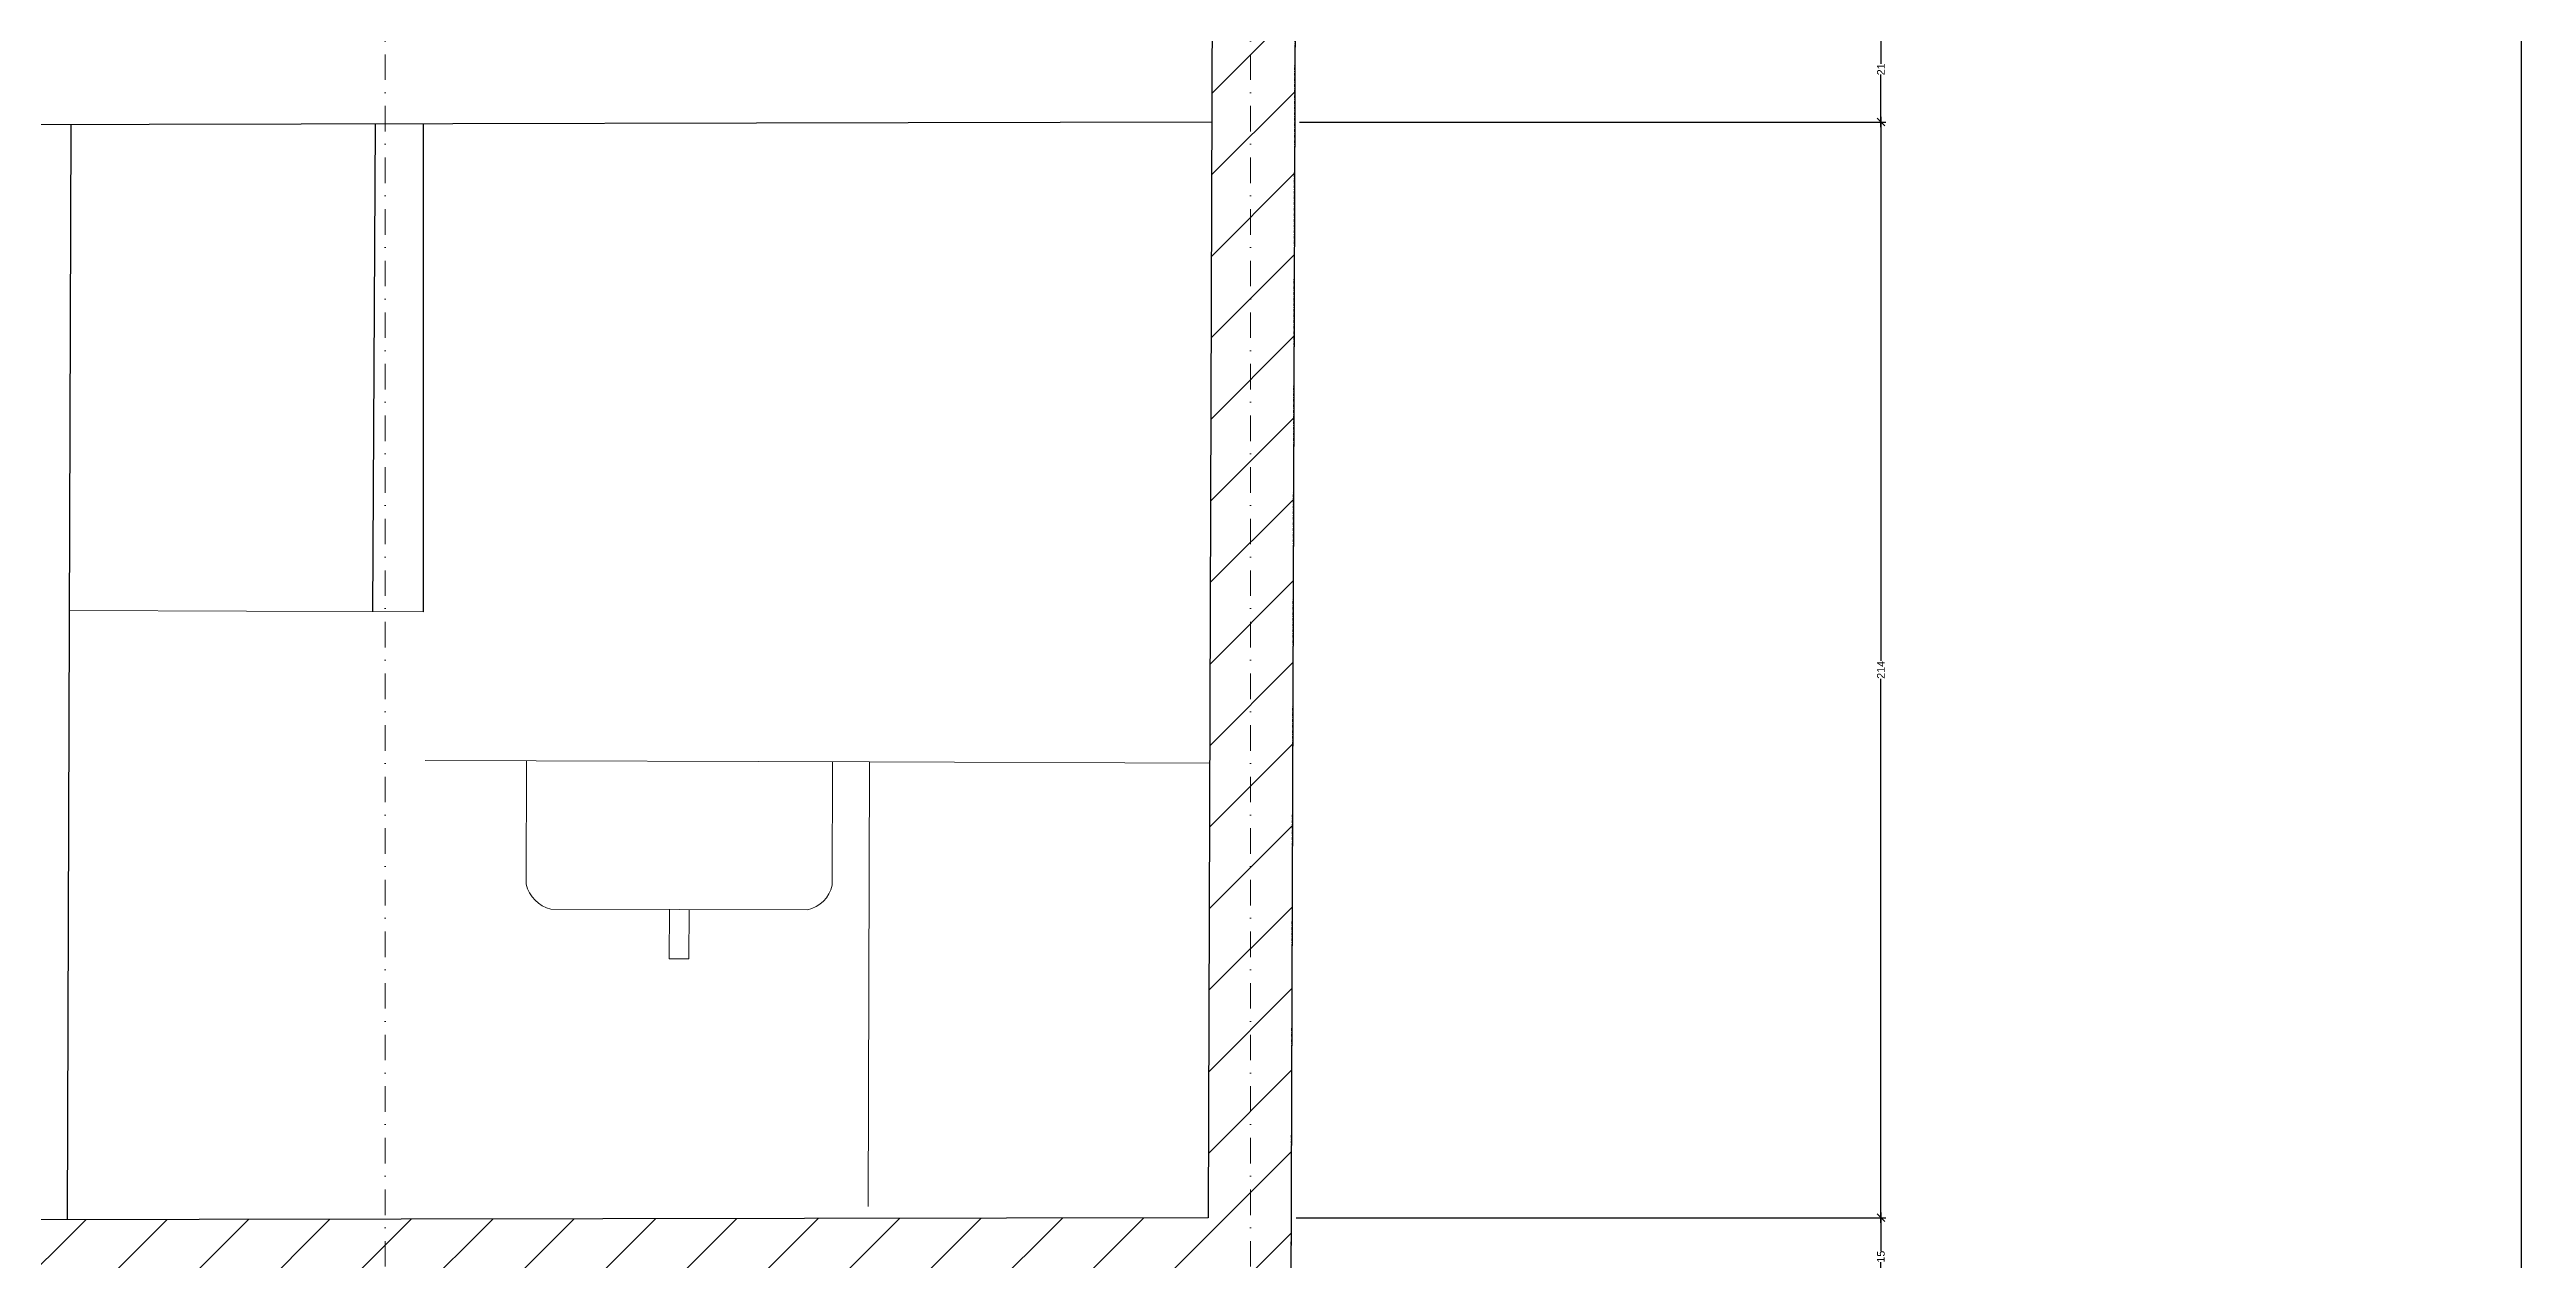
# Model space of a CAD drawing. Header units: centimetres. Extents: x -3748 to 36104, y 2014 to 15840.
# Drawn here: x -1859.3 to -1374.3, y 5283.6 to 5520.4 of the extents above; entities that cross this region are included whole.
import ezdxf

# ---------------------------------------------------------------- set-up
doc = ezdxf.new("R2010")
doc.units = ezdxf.units.CM
doc.header["$MEASUREMENT"] = 0
doc.linetypes.add('DASHDOT', pattern=[1, 0.5, -0.25, 0, -0.25])
doc.layers.get('0').update_dxf_attribs({"lineweight": 18})
doc.layers.get('DEFPOINTS').update_dxf_attribs({"color": 210})
for name, color, linetype, lineweight in [('Arredi', 3, 'Continuous', 15), ('Dettagli', 3, 'Continuous', 18), ('linee', 252, 'DASHDOT', 13), ('Muri esterni', 1, 'Continuous', 30), ('Quote', 5, 'Continuous', 18)]:
    doc.layers.add(name, color=color, linetype=linetype, lineweight=lineweight)
doc.styles.get("Standard").update_dxf_attribs({"font": 'Arial.ttf'})
doc.dimstyles.get("Standard").update_dxf_attribs({"dimtxt": 1.5, "dimasz": 1.5, "dimexe": 1, "dimexo": 1, "dimgap": 0.09, "dimtad": 0, "dimdec": 0, "dimzin": 0, "dimdsep": 46, "dimtxsty": 'Standard', "dimblk": 'OBLIQUE', "dimblk1": 'OBLIQUE', "dimblk2": 'OBLIQUE', "dimcen": 0.09, "dimdle": 1, "dimadec": 0, "dimazin": 0, "dimtfac": 1, "dimtdec": 0, "dimtofl": 0, "dimtmove": 0, "dimatfit": 3, "dimldrblk": 'OBLIQUE', "dimfxl": 1, "dimtolj": 1, "dimtzin": 0, "dimarcsym": 0})

# ---------------------------------------------------------------- blocks, each defined once
blk = doc.blocks.new('_Oblique')
at = {"color": 0, "linetype": 'ByBlock', "lineweight": -2}
blk.add_line((-0.5, -0.5), (0.5, 0.5), dxfattribs=at)
blk = doc.blocks.new('*D15')
at = {"layer": 'DEFPOINTS', "color": 0, "transparency": 16777216}
for p in [(-1614.55, 5789.72), (-1616.23, 5276.5), (-1375.3, 5276.5)]:
    blk.add_point(p, dxfattribs=at)
at = {"layer": 'Quote', "color": 0, "lineweight": -2, "transparency": 16777216}
for p, q in [((-1375.3, 5790.72), (-1375.3, 5534.85)), ((-1613.55, 5789.72), (-1374.3, 5789.72)), ((-1375.3, 5275.5), (-1375.3, 5531.37)), ((-1615.23, 5276.5), (-1374.3, 5276.5))]:
    blk.add_line(p, q, dxfattribs=at)
at = {"layer": 'Quote', "color": 0, "lineweight": -2, "transparency": 16777216, "xscale": 1.5, "yscale": 1.5, "zscale": 1.5}
for p, rotation in [((-1375.3, 5789.72), 90), ((-1375.3, 5276.5), 270)]:
    blk.add_blockref('_Oblique', p, dxfattribs=dict(at, rotation=rotation))
at = {"layer": 'Quote', "color": 0, "transparency": 16777216, "insert": (-1375.3, 5533.11), "char_height": 1.5, "attachment_point": 5, "rotation": 90}
blk.add_mtext('\\A1;513', dxfattribs=at)
blk = doc.blocks.new('*D18')
at = {"layer": 'DEFPOINTS', "color": 0, "transparency": 16777216}
for p in [(-1615.45, 5526.9), (-1615.51, 5506.24), (-1500.7, 5506.24)]:
    blk.add_point(p, dxfattribs=at)
at = {"layer": 'Quote', "color": 0, "lineweight": -2, "transparency": 16777216}
for p, q in [((-1614.45, 5526.9), (-1499.7, 5526.9)), ((-1500.7, 5527.9), (-1500.7, 5517.61)), ((-1500.7, 5505.24), (-1500.7, 5515.52)), ((-1614.51, 5506.24), (-1499.7, 5506.24))]:
    blk.add_line(p, q, dxfattribs=at)
at = {"layer": 'Quote', "color": 0, "lineweight": -2, "transparency": 16777216, "xscale": 1.5, "yscale": 1.5, "zscale": 1.5}
for p, rotation in [((-1500.7, 5526.9), 90), ((-1500.7, 5506.24), 270)]:
    blk.add_blockref('_Oblique', p, dxfattribs=dict(at, rotation=rotation))
at = {"layer": 'Quote', "color": 0, "transparency": 16777216, "insert": (-1500.7, 5516.57), "char_height": 1.5, "attachment_point": 5, "rotation": 90}
blk.add_mtext('\\A1;21', dxfattribs=at)
blk = doc.blocks.new('*D19')
at = {"layer": 'DEFPOINTS', "color": 0, "transparency": 16777216}
for p in [(-1615.51, 5506.24), (-1616.18, 5291.76), (-1500.7, 5291.76)]:
    blk.add_point(p, dxfattribs=at)
at = {"layer": 'Quote', "color": 0, "lineweight": -2, "transparency": 16777216}
for p, q in [((-1614.51, 5506.24), (-1499.7, 5506.24)), ((-1500.7, 5507.24), (-1500.7, 5400.77)), ((-1500.7, 5290.76), (-1500.7, 5397.23)), ((-1615.18, 5291.76), (-1499.7, 5291.76))]:
    blk.add_line(p, q, dxfattribs=at)
at = {"layer": 'Quote', "color": 0, "lineweight": -2, "transparency": 16777216, "xscale": 1.5, "yscale": 1.5, "zscale": 1.5}
for p, rotation in [((-1500.7, 5506.24), 90), ((-1500.7, 5291.76), 270)]:
    blk.add_blockref('_Oblique', p, dxfattribs=dict(at, rotation=rotation))
at = {"layer": 'Quote', "color": 0, "transparency": 16777216, "insert": (-1500.7, 5399), "char_height": 1.5, "attachment_point": 5, "rotation": 90}
blk.add_mtext('\\A1;214', dxfattribs=at)
blk = doc.blocks.new('*D20')
at = {"layer": 'DEFPOINTS', "color": 0, "transparency": 16777216}
for p in [(-1616.18, 5291.76), (-1616.23, 5276.5), (-1500.7, 5276.5)]:
    blk.add_point(p, dxfattribs=at)
at = {"layer": 'Quote', "color": 0, "lineweight": -2, "transparency": 16777216}
for p, q in [((-1615.18, 5291.76), (-1499.7, 5291.76)), ((-1500.7, 5292.76), (-1500.7, 5285.22)), ((-1500.7, 5275.5), (-1500.7, 5283.04)), ((-1615.23, 5276.5), (-1499.7, 5276.5))]:
    blk.add_line(p, q, dxfattribs=at)
at = {"layer": 'Quote', "color": 0, "lineweight": -2, "transparency": 16777216, "xscale": 1.5, "yscale": 1.5, "zscale": 1.5}
for p, rotation in [((-1500.7, 5291.76), 90), ((-1500.7, 5276.5), 270)]:
    blk.add_blockref('_Oblique', p, dxfattribs=dict(at, rotation=rotation))
at = {"layer": 'Quote', "color": 0, "transparency": 16777216, "insert": (-1500.7, 5284.13), "char_height": 1.5, "attachment_point": 5, "rotation": 90}
blk.add_mtext('\\A1;15', dxfattribs=at)

msp = doc.modelspace()

# ---------------------------------------------------------------- hatches: boundary and pattern name
at = {"layer": 'Dettagli'}
h = msp.add_hatch(dxfattribs=at)
h.set_pattern_fill('ANSI31', color=256, scale=90)
h.paths.add_polyline_path([(-2213.99, 5860.95), (-2214.94, 5275.9), (-1616.23, 5276.5), (-1614.55, 5789.72)])
h.paths.add_polyline_path([(-2078.55, 5804.56), (-1785.76, 5772.1), (-1749.29, 5768.06), (-1630.85, 5767.67), (-1632.41, 5291.73), (-1984.67, 5291.14), (-1984.67, 5291.09), (-1989.47, 5291.08), (-2040.93, 5291.01), (-2040.93, 5290.99), (-2080.29, 5290.91), (-2080.29, 5290.67), (-2084.13, 5290.68), (-2084.13, 5290.9), (-2127.32, 5290.82), (-2174.71, 5290.79), (-2174.71, 5290.74), (-2179.51, 5290.73), (-2199.88, 5290.78), (-2197.92, 5804.32)], flags=16)
h.paths.add_polyline_path([(-1643.28, 5526.84), (-1643.24, 5540.71, -0.405059), (-1631.55, 5554), (-1631.38, 5606.05), (-1644.63, 5605.83), (-1644.75, 5569.5, -0.410708), (-1650.34, 5566.05), (-1695.57, 5566.19, 0.245087), (-1683.56, 5546.07), (-1683.62, 5526.76)], flags=0)
h.paths.add_polyline_path([(-1866.15, 5316.36), (-1935.08, 5316.59), (-1934.85, 5387.36), (-1865.92, 5387.13)], flags=0)
h.paths.add_polyline_path([(-2082.75, 5369.38, -0.394444), (-2081.84, 5368.56, -0.38268), (-2080.96, 5369.38), (-2004.52, 5369.13, -0.394444), (-2003.61, 5368.3), (-2003.66, 5354.71, -0.434263), (-2002.78, 5355.68), (-1990.17, 5355.64, -0.394444), (-1989.26, 5354.82), (-1989.27, 5349.88), (-1984.48, 5349.86), (-1984.62, 5304.75), (-2040.89, 5304.94), (-2040.93, 5290.99), (-2127.32, 5290.82), (-2127.27, 5305.22), (-2179.47, 5305.39), (-2179.32, 5350.5), (-2174.52, 5350.49), (-2174.5, 5355.27, -0.434263), (-2173.62, 5356.24), (-2161.02, 5356.2, -0.394444), (-2160.11, 5355.38), (-2160.06, 5368.66, -0.434263), (-2159.18, 5369.63)], flags=0)
h.paths.add_polyline_path([(-2127.19, 5329.21), (-2040.81, 5328.93), (-2040.82, 5325.09), (-2127.2, 5325.37)], flags=0)

# ---------------------------------------------------------------- linework, layer by layer
at = {"lineweight": 0}
msp.add_line((-1855.37, 5410.62), (-1786.08, 5410.34), dxfattribs=at)
at = {"layer": 'Arredi', "lineweight": 0}
for points in [[(-1785.71, 5381.26), (-1698.7, 5380.97), (-1698.98, 5293.96)], [(-1765.85, 5381.19), (-1765.93, 5357.02)], [(-1706.02, 5356.82), (-1705.94, 5380.99)], [(-1698.7, 5380.97), (-1632.12, 5380.75)], [(-1761.11, 5352.17), (-1710.87, 5352.01)], [(-1737.91, 5352.09), (-1737.94, 5342.43), (-1734.07, 5342.41), (-1734.04, 5352.08)]]:
    msp.add_lwpolyline(points, dxfattribs=at)
for centre, start, end in [((-1759.6, 5358.49), 193.0752, 256.5624), ((-1712.33, 5358.34), 283.0623, 346.5494)]:
    msp.add_arc(centre, 6.5, start, end, dxfattribs=at)
at = {"layer": 'linee', "ltscale": 10}
for p, q in [((-1793.53, 6095.18), (-1793.53, 4840.6)), ((-1624.1, 6095.18), (-1624.1, 4840.6))]:
    msp.add_line(p, q, dxfattribs=at)
at = {"layer": 'linee'}
msp.add_lwpolyline([(-2293.15, 5870.35), (-1614.63, 5789.73), (-1616.23, 5276.5), (-2214.94, 5275.9)], dxfattribs=at)
at = {"layer": 'Muri esterni'}
for p, q in [((-1614.55, 5789.72), (-1616.23, 5276.5)), ((-1630.85, 5767.67), (-1632.41, 5291.73)), ((-1631.71, 5506.2), (-2199.07, 5505.06)), ((-1855.76, 5291.33), (-1855.06, 5505.7)), ((-1795.5, 5505.74), (-1796.02, 5410.38)), ((-1786.08, 5410.38), (-1786.08, 5505.74)), ((-1632.41, 5291.73), (-2199.88, 5290.78))]:
    msp.add_line(p, q, dxfattribs=at)

# ---------------------------------------------------------------- dimensions: what is measured, and where the dimension line sits
at = {"layer": 'Quote'}
dim = msp.add_linear_dim(base=(-1375.3, 5276.5), p1=(-1614.55, 5789.72), p2=(-1616.23, 5276.5), angle=90, dimstyle='Standard', dxfattribs=at)
dim.commit()
dim.dimension.update_dxf_attribs({"geometry": '*D15', "text_midpoint": (-1375.3, 5533.11)})
for base, p1, p2, picture, middle in [((-1500.7, 5506.24), (-1615.45, 5526.9), (-1615.51, 5506.24), '*D18', (-1500.7, 5516.57)), ((-1500.7, 5291.76), (-1615.51, 5506.24), (-1616.18, 5291.76), '*D19', (-1500.7, 5399)), ((-1500.7, 5276.5), (-1616.18, 5291.76), (-1616.23, 5276.5), '*D20', (-1500.7, 5284.13))]:
    dim = msp.add_linear_dim(base=base, p1=p1, p2=p2, angle=90, dimstyle='Standard', override={"dimtmove": 1}, dxfattribs=at)
    dim.commit()
    dim.dimension.update_dxf_attribs({"geometry": picture, "text_midpoint": middle})

doc.saveas('drawing.dxf')
